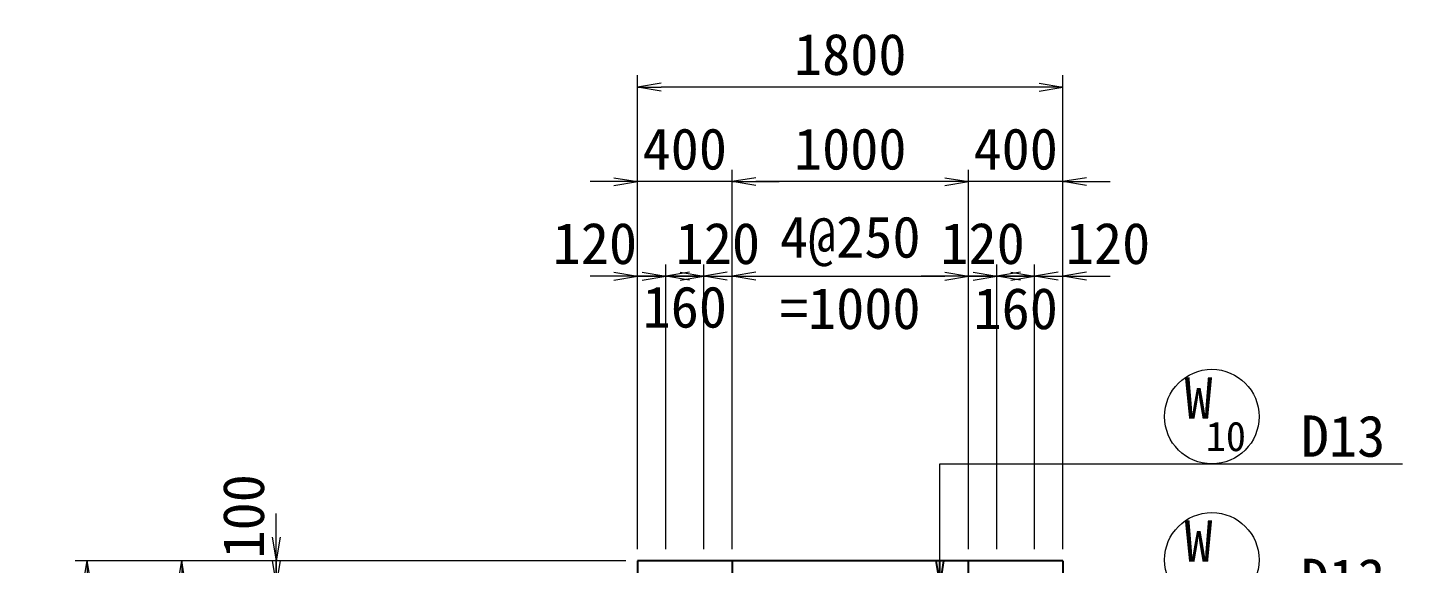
# Model space of a CAD drawing. Header units: millimetres. Extents: x 0 to 126150, y 0 to 29700.
# Drawn here: x 65736 to 71553, y 13216 to 15484 of the extents above; entities that cross this region are included whole.
import ezdxf
from ezdxf.enums import TextEntityAlignment as Align

# ---------------------------------------------------------------- set-up
doc = ezdxf.new("R2010")
doc.units = ezdxf.units.MM
doc.header["$LTSCALE"] = 500
doc.linetypes.add('DASHED2', pattern=[0.375, 0.25, -0.125])
doc.layers.get('Defpoints').update_dxf_attribs({"color": 8})
for name, color, linetype, lineweight in [('D-STR', 3, 'Continuous', 25), ('D-STR-DIM', 7, 'Continuous', 13), ('D-STR-HTXT', 4, 'Continuous', 13), ('D-STR-TXT', 7, 'Continuous', 13)]:
    doc.layers.add(name, color=color, linetype=linetype, lineweight=lineweight)
doc.styles.add('YOKO_GOTHIC', font='')
doc.styles.get('YOKO_GOTHIC').set_extended_font_data('MS Gothic')
doc.dimstyles.new('S50', dxfattribs={"dimscale": 50, "dimtxt": 3.5, "dimasz": 2, "dimexe": 1, "dimexo": 1, "dimgap": 1, "dimtad": 1, "dimdec": 0, "dimzin": 1, "dimdsep": 46, "dimtxsty": 'YOKO_GOTHIC', "dimblk": 'OPEN', "dimcen": 0, "dimclrd": 256, "dimclre": 256, "dimclrt": 256, "dimaunit": 1, "dimadec": 3, "dimazin": 0, "dimtfac": 1, "dimtdec": 0, "dimtix": 1, "dimtmove": 2, "dimatfit": 3, "dimldrblk": 'OPEN', "dimfxl": 1, "dimlwd": -1, "dimlwe": -1, "dimarcsym": 2})

# ---------------------------------------------------------------- blocks, each defined once
blk = doc.blocks.new('_Open')
at = {"color": 0, "linetype": 'ByBlock', "lineweight": -2}
for p, q in [((-1, 0.167), (0, 0)), ((-1, -0.167), (0, 0)), ((0, 0), (-1, 0))]:
    blk.add_line(p, q, dxfattribs=at)
blk = doc.blocks.new('*D398')
at = {"layer": 'D-STR-DIM', "ltscale": 1500, "transparency": 16777216}
for p, q in [((68216.3, 14431.7), (68116.3, 14431.7)), ((68316.3, 13277.1), (68316.3, 14481.7)), ((68316.3, 14431.7), (68436.3, 14431.7)), ((68436.3, 13277.1), (68436.3, 14481.7)), ((68536.3, 14431.7), (68636.3, 14431.7))]:
    blk.add_line(p, q, dxfattribs=at)
at = {"layer": 'Defpoints', "color": 0, "ltscale": 1500, "transparency": 16777216}
for p in [(68436.3, 14431.7), (68316.3, 13227.1), (68436.3, 13227.1)]:
    blk.add_point(p, dxfattribs=at)
at = {"layer": 'D-STR-DIM', "ltscale": 1500, "transparency": 16777216, "xscale": 100, "yscale": 100, "zscale": 100}
blk.add_blockref('_Open', (68316.3, 14431.7), dxfattribs=at)
at = {"layer": 'D-STR-DIM', "ltscale": 1500, "transparency": 16777216, "xscale": 100, "yscale": 100, "zscale": 100, "rotation": 180}
blk.add_blockref('_Open', (68436.3, 14431.7), dxfattribs=at)
at = {"layer": 'D-STR-DIM', "ltscale": 1500, "transparency": 16777216, "insert": (68136.1, 14569.2), "char_height": 175, "attachment_point": 5, "style": 'YOKO_GOTHIC'}
blk.add_mtext('120', dxfattribs=at)
blk = doc.blocks.new('*D399')
at = {"layer": 'D-STR-DIM', "ltscale": 1500, "transparency": 16777216}
for p, q in [((68336.3, 14431.7), (68236.3, 14431.7)), ((68436.3, 13277.1), (68436.3, 14481.7)), ((68436.3, 14431.7), (68596.3, 14431.7)), ((68596.3, 13277.1), (68596.3, 14481.7)), ((68696.3, 14431.7), (68796.3, 14431.7))]:
    blk.add_line(p, q, dxfattribs=at)
at = {"layer": 'Defpoints', "color": 0, "ltscale": 1500, "transparency": 16777216}
for p in [(68596.3, 14431.7), (68436.3, 13227.1), (68596.3, 13227.1)]:
    blk.add_point(p, dxfattribs=at)
at = {"layer": 'D-STR-DIM', "ltscale": 1500, "transparency": 16777216, "xscale": 100, "yscale": 100, "zscale": 100}
blk.add_blockref('_Open', (68436.3, 14431.7), dxfattribs=at)
at = {"layer": 'D-STR-DIM', "ltscale": 1500, "transparency": 16777216, "xscale": 100, "yscale": 100, "zscale": 100, "rotation": 180}
blk.add_blockref('_Open', (68596.3, 14431.7), dxfattribs=at)
at = {"layer": 'D-STR-DIM', "ltscale": 1500, "transparency": 16777216, "insert": (68516.3, 14300.1), "char_height": 175, "attachment_point": 5, "style": 'YOKO_GOTHIC'}
blk.add_mtext('160', dxfattribs=at)
blk = doc.blocks.new('*D400')
at = {"layer": 'D-STR-DIM', "ltscale": 1500, "transparency": 16777216}
for p, q in [((68496.3, 14431.7), (68396.3, 14431.7)), ((68596.3, 13277.1), (68596.3, 14481.7)), ((68596.3, 14431.7), (68716.3, 14431.7)), ((68716.3, 13277.1), (68716.3, 14481.7)), ((68816.3, 14431.7), (68916.3, 14431.7))]:
    blk.add_line(p, q, dxfattribs=at)
at = {"layer": 'Defpoints', "color": 0, "ltscale": 1500, "transparency": 16777216}
for p in [(68716.3, 14431.7), (68596.3, 13227.1), (68716.3, 13227.1)]:
    blk.add_point(p, dxfattribs=at)
at = {"layer": 'D-STR-DIM', "ltscale": 1500, "transparency": 16777216, "xscale": 100, "yscale": 100, "zscale": 100}
blk.add_blockref('_Open', (68596.3, 14431.7), dxfattribs=at)
at = {"layer": 'D-STR-DIM', "ltscale": 1500, "transparency": 16777216, "xscale": 100, "yscale": 100, "zscale": 100, "rotation": 180}
blk.add_blockref('_Open', (68716.3, 14431.7), dxfattribs=at)
at = {"layer": 'D-STR-DIM', "ltscale": 1500, "transparency": 16777216, "insert": (68656.3, 14569.2), "char_height": 175, "attachment_point": 5, "style": 'YOKO_GOTHIC'}
blk.add_mtext('120', dxfattribs=at)
blk = doc.blocks.new('*D401')
at = {"layer": 'D-STR-DIM', "ltscale": 1500, "transparency": 16777216}
for p, q in [((68716.3, 13277.1), (68716.3, 14481.7)), ((68816.3, 14431.7), (69616.3, 14431.7)), ((69716.3, 13277.1), (69716.3, 14481.7))]:
    blk.add_line(p, q, dxfattribs=at)
at = {"layer": 'Defpoints', "color": 0, "ltscale": 1500, "transparency": 16777216}
for p in [(69716.3, 14431.7), (68716.3, 13227.1), (69716.3, 13227.1)]:
    blk.add_point(p, dxfattribs=at)
at = {"layer": 'D-STR-DIM', "ltscale": 1500, "transparency": 16777216, "xscale": 100, "yscale": 100, "zscale": 100, "rotation": 180}
blk.add_blockref('_Open', (68716.3, 14431.7), dxfattribs=at)
at = {"layer": 'D-STR-DIM', "ltscale": 1500, "transparency": 16777216, "xscale": 100, "yscale": 100, "zscale": 100}
blk.add_blockref('_Open', (69716.3, 14431.7), dxfattribs=at)
at = {"layer": 'D-STR-DIM', "ltscale": 1500, "transparency": 16777216, "char_height": 175, "attachment_point": 5, "style": 'YOKO_GOTHIC'}
for s, insert in [('4@250', (69216.3, 14578.5)), ('=1000', (69216.3, 14294.2))]:
    blk.add_mtext(s, dxfattribs=dict(at, insert=insert))
blk = doc.blocks.new('*D402')
at = {"layer": 'D-STR-DIM', "ltscale": 1500, "transparency": 16777216}
for p, q in [((69616.3, 14431.7), (69516.3, 14431.7)), ((69716.3, 13277.1), (69716.3, 14481.7)), ((69716.3, 14431.7), (69836.3, 14431.7)), ((69836.3, 13277.1), (69836.3, 14481.7)), ((69936.3, 14431.7), (70036.3, 14431.7))]:
    blk.add_line(p, q, dxfattribs=at)
at = {"layer": 'Defpoints', "color": 0, "ltscale": 1500, "transparency": 16777216}
for p in [(69836.3, 14431.7), (69716.3, 13227.1), (69836.3, 13227.1)]:
    blk.add_point(p, dxfattribs=at)
at = {"layer": 'D-STR-DIM', "ltscale": 1500, "transparency": 16777216, "xscale": 100, "yscale": 100, "zscale": 100}
blk.add_blockref('_Open', (69716.3, 14431.7), dxfattribs=at)
at = {"layer": 'D-STR-DIM', "ltscale": 1500, "transparency": 16777216, "xscale": 100, "yscale": 100, "zscale": 100, "rotation": 180}
blk.add_blockref('_Open', (69836.3, 14431.7), dxfattribs=at)
at = {"layer": 'D-STR-DIM', "ltscale": 1500, "transparency": 16777216, "insert": (69776.3, 14569.2), "char_height": 175, "attachment_point": 5, "style": 'YOKO_GOTHIC'}
blk.add_mtext('120', dxfattribs=at)
blk = doc.blocks.new('*D403')
at = {"layer": 'D-STR-DIM', "ltscale": 1500, "transparency": 16777216}
for p, q in [((69736.3, 14431.7), (69636.3, 14431.7)), ((69836.3, 13277.1), (69836.3, 14481.7)), ((69836.3, 14431.7), (69996.3, 14431.7)), ((69996.3, 13277.1), (69996.3, 14481.7)), ((70096.3, 14431.7), (70196.3, 14431.7))]:
    blk.add_line(p, q, dxfattribs=at)
at = {"layer": 'Defpoints', "color": 0, "ltscale": 1500, "transparency": 16777216}
for p in [(69996.3, 14431.7), (69836.3, 13227.1), (69996.3, 13227.1)]:
    blk.add_point(p, dxfattribs=at)
at = {"layer": 'D-STR-DIM', "ltscale": 1500, "transparency": 16777216, "xscale": 100, "yscale": 100, "zscale": 100}
blk.add_blockref('_Open', (69836.3, 14431.7), dxfattribs=at)
at = {"layer": 'D-STR-DIM', "ltscale": 1500, "transparency": 16777216, "xscale": 100, "yscale": 100, "zscale": 100, "rotation": 180}
blk.add_blockref('_Open', (69996.3, 14431.7), dxfattribs=at)
at = {"layer": 'D-STR-DIM', "ltscale": 1500, "transparency": 16777216, "insert": (69916.3, 14293.7), "char_height": 175, "attachment_point": 5, "style": 'YOKO_GOTHIC'}
blk.add_mtext('160', dxfattribs=at)
blk = doc.blocks.new('*D404')
at = {"layer": 'D-STR-DIM', "ltscale": 1500, "transparency": 16777216}
for p, q in [((69896.3, 14431.7), (69796.3, 14431.7)), ((69996.3, 13277.1), (69996.3, 14481.7)), ((69996.3, 14431.7), (70116.3, 14431.7)), ((70116.3, 13277.1), (70116.3, 14481.7)), ((70216.3, 14431.7), (70316.3, 14431.7))]:
    blk.add_line(p, q, dxfattribs=at)
at = {"layer": 'Defpoints', "color": 0, "ltscale": 1500, "transparency": 16777216}
for p in [(70116.3, 14431.7), (69996.3, 13227.1), (70116.3, 13227.1)]:
    blk.add_point(p, dxfattribs=at)
at = {"layer": 'D-STR-DIM', "ltscale": 1500, "transparency": 16777216, "xscale": 100, "yscale": 100, "zscale": 100}
blk.add_blockref('_Open', (69996.3, 14431.7), dxfattribs=at)
at = {"layer": 'D-STR-DIM', "ltscale": 1500, "transparency": 16777216, "xscale": 100, "yscale": 100, "zscale": 100, "rotation": 180}
blk.add_blockref('_Open', (70116.3, 14431.7), dxfattribs=at)
at = {"layer": 'D-STR-DIM', "ltscale": 1500, "transparency": 16777216, "insert": (70306.9, 14569.2), "char_height": 175, "attachment_point": 5, "style": 'YOKO_GOTHIC'}
blk.add_mtext('120', dxfattribs=at)
blk = doc.blocks.new('*D405')
at = {"layer": 'D-STR-DIM', "ltscale": 1500, "transparency": 16777216}
for p, q in [((69716.3, 13277.1), (69716.3, 14881.7)), ((70116.3, 13277.1), (70116.3, 14881.7)), ((69616.3, 14831.7), (69516.3, 14831.7)), ((70116.3, 14831.7), (69716.3, 14831.7)), ((70216.3, 14831.7), (70316.3, 14831.7))]:
    blk.add_line(p, q, dxfattribs=at)
at = {"layer": 'Defpoints', "color": 0, "ltscale": 1500, "transparency": 16777216}
for p in [(69716.3, 14831.7), (69716.3, 13227.1), (70116.3, 13227.1)]:
    blk.add_point(p, dxfattribs=at)
at = {"layer": 'D-STR-DIM', "ltscale": 1500, "transparency": 16777216, "xscale": 100, "yscale": 100, "zscale": 100}
blk.add_blockref('_Open', (69716.3, 14831.7), dxfattribs=at)
at = {"layer": 'D-STR-DIM', "ltscale": 1500, "transparency": 16777216, "xscale": 100, "yscale": 100, "zscale": 100, "rotation": 180}
blk.add_blockref('_Open', (70116.3, 14831.7), dxfattribs=at)
at = {"layer": 'D-STR-DIM', "ltscale": 1500, "transparency": 16777216, "insert": (69916.3, 14969.2), "char_height": 175, "attachment_point": 5, "style": 'YOKO_GOTHIC'}
blk.add_mtext('400', dxfattribs=at)
blk = doc.blocks.new('*D406')
at = {"layer": 'D-STR-DIM', "ltscale": 1500, "transparency": 16777216}
for p, q in [((68316.3, 13277.1), (68316.3, 15281.7)), ((70116.3, 13277.1), (70116.3, 15281.7)), ((70016.3, 15231.7), (68416.3, 15231.7))]:
    blk.add_line(p, q, dxfattribs=at)
at = {"layer": 'Defpoints', "color": 0, "ltscale": 1500, "transparency": 16777216}
for p in [(68316.3, 15231.7), (68316.3, 13227.1), (70116.3, 13227.1)]:
    blk.add_point(p, dxfattribs=at)
at = {"layer": 'D-STR-DIM', "ltscale": 1500, "transparency": 16777216, "xscale": 100, "yscale": 100, "zscale": 100, "rotation": 180}
blk.add_blockref('_Open', (68316.3, 15231.7), dxfattribs=at)
at = {"layer": 'D-STR-DIM', "ltscale": 1500, "transparency": 16777216, "xscale": 100, "yscale": 100, "zscale": 100}
blk.add_blockref('_Open', (70116.3, 15231.7), dxfattribs=at)
at = {"layer": 'D-STR-DIM', "ltscale": 1500, "transparency": 16777216, "insert": (69216.3, 15369.2), "char_height": 175, "attachment_point": 5, "style": 'YOKO_GOTHIC'}
blk.add_mtext('1800', dxfattribs=at)
blk = doc.blocks.new('*D407')
at = {"layer": 'D-STR-DIM', "ltscale": 1500, "transparency": 16777216}
for p, q in [((68716.3, 13277.1), (68716.3, 14881.7)), ((69716.3, 13277.1), (69716.3, 14881.7)), ((69616.3, 14831.7), (68816.3, 14831.7))]:
    blk.add_line(p, q, dxfattribs=at)
at = {"layer": 'Defpoints', "color": 0, "ltscale": 1500, "transparency": 16777216}
for p in [(68716.3, 14831.7), (68716.3, 13227.1), (69716.3, 13227.1)]:
    blk.add_point(p, dxfattribs=at)
at = {"layer": 'D-STR-DIM', "ltscale": 1500, "transparency": 16777216, "xscale": 100, "yscale": 100, "zscale": 100, "rotation": 180}
blk.add_blockref('_Open', (68716.3, 14831.7), dxfattribs=at)
at = {"layer": 'D-STR-DIM', "ltscale": 1500, "transparency": 16777216, "xscale": 100, "yscale": 100, "zscale": 100}
blk.add_blockref('_Open', (69716.3, 14831.7), dxfattribs=at)
at = {"layer": 'D-STR-DIM', "ltscale": 1500, "transparency": 16777216, "insert": (69216.3, 14969.2), "char_height": 175, "attachment_point": 5, "style": 'YOKO_GOTHIC'}
blk.add_mtext('1000', dxfattribs=at)
blk = doc.blocks.new('*D408')
at = {"layer": 'D-STR-DIM', "ltscale": 1500, "transparency": 16777216}
for p, q in [((68316.3, 13277.1), (68316.3, 14881.7)), ((68716.3, 13277.1), (68716.3, 14881.7)), ((68216.3, 14831.7), (68116.3, 14831.7)), ((68716.3, 14831.7), (68316.3, 14831.7)), ((68816.3, 14831.7), (68916.3, 14831.7))]:
    blk.add_line(p, q, dxfattribs=at)
at = {"layer": 'Defpoints', "color": 0, "ltscale": 1500, "transparency": 16777216}
for p in [(68316.3, 14831.7), (68316.3, 13227.1), (68716.3, 13227.1)]:
    blk.add_point(p, dxfattribs=at)
at = {"layer": 'D-STR-DIM', "ltscale": 1500, "transparency": 16777216, "xscale": 100, "yscale": 100, "zscale": 100}
blk.add_blockref('_Open', (68316.3, 14831.7), dxfattribs=at)
at = {"layer": 'D-STR-DIM', "ltscale": 1500, "transparency": 16777216, "xscale": 100, "yscale": 100, "zscale": 100, "rotation": 180}
blk.add_blockref('_Open', (68716.3, 14831.7), dxfattribs=at)
at = {"layer": 'D-STR-DIM', "ltscale": 1500, "transparency": 16777216, "insert": (68516.3, 14969.2), "char_height": 175, "attachment_point": 5, "style": 'YOKO_GOTHIC'}
blk.add_mtext('400', dxfattribs=at)
blk = doc.blocks.new('*D409')
at = {"layer": 'D-STR-DIM', "ltscale": 1500, "transparency": 16777216}
for p, q in [((66787.9, 13327.1), (66787.9, 13427.1)), ((68266.3, 13227.1), (66737.9, 13227.1)), ((66787.9, 13227.1), (66787.9, 13127.1)), ((68266.3, 13127.1), (66737.9, 13127.1)), ((66787.9, 13027.1), (66787.9, 12927.1))]:
    blk.add_line(p, q, dxfattribs=at)
at = {"layer": 'Defpoints', "color": 0, "ltscale": 1500, "transparency": 16777216}
for p in [(68316.3, 13227.1), (66787.9, 13127.1), (68316.3, 13127.1)]:
    blk.add_point(p, dxfattribs=at)
at = {"layer": 'D-STR-DIM', "ltscale": 1500, "transparency": 16777216, "xscale": 100, "yscale": 100, "zscale": 100}
for p, rotation in [((66787.9, 13227.1), 270), ((66787.9, 13127.1), 90)]:
    blk.add_blockref('_Open', p, dxfattribs=dict(at, rotation=rotation))
at = {"layer": 'D-STR-DIM', "ltscale": 1500, "transparency": 16777216, "insert": (66650.4, 13415.7), "char_height": 175, "attachment_point": 5, "rotation": 90, "style": 'YOKO_GOTHIC'}
blk.add_mtext('100', dxfattribs=at)
blk = doc.blocks.new('*D410')
at = {"layer": 'D-STR-DIM', "ltscale": 1500, "transparency": 16777216}
for p, q in [((66787.9, 13227.1), (66787.9, 13327.1)), ((68266.3, 13127.1), (66737.9, 13127.1)), ((66787.9, 13127.1), (66787.9, 12857.1)), ((68266.3, 12857.1), (66737.9, 12857.1)), ((66787.9, 12757.1), (66787.9, 12657.1))]:
    blk.add_line(p, q, dxfattribs=at)
at = {"layer": 'Defpoints', "color": 0, "ltscale": 1500, "transparency": 16777216}
for p in [(68316.3, 13127.1), (66787.9, 12857.1), (68316.3, 12857.1)]:
    blk.add_point(p, dxfattribs=at)
at = {"layer": 'D-STR-DIM', "ltscale": 1500, "transparency": 16777216, "xscale": 100, "yscale": 100, "zscale": 100}
for p, rotation in [((66787.9, 13127.1), 270), ((66787.9, 12857.1), 90)]:
    blk.add_blockref('_Open', p, dxfattribs=dict(at, rotation=rotation))
at = {"layer": 'D-STR-DIM', "ltscale": 1500, "transparency": 16777216, "insert": (66650.4, 12992.1), "char_height": 175, "attachment_point": 5, "rotation": 90, "style": 'YOKO_GOTHIC'}
blk.add_mtext('270', dxfattribs=at)
blk = doc.blocks.new('*D429')
at = {"layer": 'D-STR-DIM', "ltscale": 1500, "transparency": 16777216}
for p, q in [((68266.3, 13227.1), (66337.9, 13227.1)), ((66387.9, 13127.1), (66387.9, 12827.1)), ((68266.3, 12727.1), (66337.9, 12727.1))]:
    blk.add_line(p, q, dxfattribs=at)
at = {"layer": 'Defpoints', "color": 0, "ltscale": 1500, "transparency": 16777216}
for p in [(68316.3, 13227.1), (66387.9, 12727.1), (68316.3, 12727.1)]:
    blk.add_point(p, dxfattribs=at)
at = {"layer": 'D-STR-DIM', "ltscale": 1500, "transparency": 16777216, "xscale": 100, "yscale": 100, "zscale": 100}
for p, rotation in [((66387.9, 13227.1), 90), ((66387.9, 12727.1), 270)]:
    blk.add_blockref('_Open', p, dxfattribs=dict(at, rotation=rotation))
at = {"layer": 'D-STR-DIM', "ltscale": 1500, "transparency": 16777216, "insert": (66250.4, 12977.1), "char_height": 175, "attachment_point": 5, "rotation": 90, "style": 'YOKO_GOTHIC'}
blk.add_mtext('500', dxfattribs=at)
blk = doc.blocks.new('*D430')
at = {"layer": 'D-STR-DIM', "ltscale": 1500, "transparency": 16777216}
for p, q in [((68266.3, 13227.1), (65937.9, 13227.1)), ((65987.9, 13127.1), (65987.9, 11827.1)), ((68266.3, 11727.1), (65937.9, 11727.1))]:
    blk.add_line(p, q, dxfattribs=at)
at = {"layer": 'Defpoints', "color": 0, "ltscale": 1500, "transparency": 16777216}
for p in [(68316.3, 13227.1), (65987.9, 11727.1), (68316.3, 11727.1)]:
    blk.add_point(p, dxfattribs=at)
at = {"layer": 'D-STR-DIM', "ltscale": 1500, "transparency": 16777216, "xscale": 100, "yscale": 100, "zscale": 100}
for p, rotation in [((65987.9, 13227.1), 90), ((65987.9, 11727.1), 270)]:
    blk.add_blockref('_Open', p, dxfattribs=dict(at, rotation=rotation))
at = {"layer": 'D-STR-DIM', "ltscale": 1500, "transparency": 16777216, "insert": (65850.4, 12477.1), "char_height": 175, "attachment_point": 5, "rotation": 90, "style": 'YOKO_GOTHIC'}
blk.add_mtext('1500', dxfattribs=at)

msp = doc.modelspace()

# ---------------------------------------------------------------- linework, layer by layer
at = {"layer": 'D-STR', "ltscale": 1500}
for p, q in [((70116.3, 13227.1), (68316.3, 13227.1)), ((68316.3, 13227.1), (68316.3, 11727.1)), ((70116.3, 13227.1), (70116.3, 11727.1))]:
    msp.add_line(p, q, dxfattribs=at)
at = {"layer": 'D-STR', "linetype": 'DASHED2'}
msp.add_lwpolyline([(68716.3, 13227.1), (68716.3, 12727.1), (69716.3, 12727.1), (69716.3, 13227.1)], dxfattribs=at)
at = {"layer": 'D-STR-HTXT'}
for centre in [(70746.2, 13837.7), (70746.2, 13231.5)]:
    msp.add_circle(centre, 200, dxfattribs=at)

# ---------------------------------------------------------------- texts
at = {"layer": 'D-STR-TXT', "style": 'YOKO_GOTHIC'}
for s, height, p in [('W', 175, (70689.9, 13829.4)), ('10', 125, (70805.6, 13691.6)), ('W', 175, (70689.9, 13223.2))]:
    msp.add_text(s, height=height, dxfattribs=at).set_placement(p, align=Align.CENTER)
for p in [(71122.7, 13667.7), (71122.7, 13061.5)]:
    msp.add_text('D13', height=175, dxfattribs=at).set_placement(p)

# ---------------------------------------------------------------- dimensions: what is measured, and where the dimension line sits
at = {"layer": 'D-STR-DIM', "ltscale": 1500}
for base, p1, p2, picture, middle in [((68316.3, 15231.7), (70116.3, 13227.1), (68316.3, 13227.1), '*D406', (69216.3, 15369.2)), ((68316.3, 14831.7), (68716.3, 13227.1), (68316.3, 13227.1), '*D408', (68516.3, 14969.2)), ((68716.3, 14831.7), (69716.3, 13227.1), (68716.3, 13227.1), '*D407', (69216.3, 14969.2)), ((69716.3, 14831.7), (70116.3, 13227.1), (69716.3, 13227.1), '*D405', (69916.3, 14969.2)), ((68716.3, 14431.7), (68596.3, 13227.1), (68716.3, 13227.1), '*D400', (68656.3, 14569.2)), ((69836.3, 14431.7), (69716.3, 13227.1), (69836.3, 13227.1), '*D402', (69776.3, 14569.2))]:
    dim = msp.add_linear_dim(base=base, p1=p1, p2=p2, dimstyle='S50', dxfattribs=at)
    dim.commit()
    dim.dimension.update_dxf_attribs({"geometry": picture, "text_midpoint": middle})
for base, p1, p2, picture, middle in [((68436.3, 14431.7), (68316.3, 13227.1), (68436.3, 13227.1), '*D398', (68136.1, 14569.2)), ((70116.3, 14431.7), (69996.3, 13227.1), (70116.3, 13227.1), '*D404', (70306.9, 14569.2)), ((68596.3, 14431.7), (68436.3, 13227.1), (68596.3, 13227.1), '*D399', (68516.3, 14300.1)), ((69996.3, 14431.7), (69836.3, 13227.1), (69996.3, 13227.1), '*D403', (69916.3, 14293.7))]:
    dim = msp.add_linear_dim(base=base, p1=p1, p2=p2, dimstyle='S50', dxfattribs=at)
    dim.commit()
    dim.dimension.update_dxf_attribs({"geometry": picture, "text_midpoint": middle, "dimtype": 160})
dim = msp.add_linear_dim(base=(69716.3, 14431.7), p1=(68716.3, 13227.1), p2=(69716.3, 13227.1), text='4@250\\X=<>', dimstyle='S50', dxfattribs=at)
dim.commit()
dim.dimension.update_dxf_attribs({"geometry": '*D401', "text_midpoint": (69216.3, 14431.7)})
dim = msp.add_linear_dim(base=(66787.9, 13127.1), p1=(68316.3, 13227.1), p2=(68316.3, 13127.1), angle=90, dimstyle='S50', dxfattribs=at)
dim.commit()
dim.dimension.update_dxf_attribs({"geometry": '*D409', "text_midpoint": (66650.4, 13415.7), "dimtype": 160})
for base, p1, p2, picture, middle in [((66787.9, 12857.1), (68316.3, 13127.1), (68316.3, 12857.1), '*D410', (66650.4, 12992.1)), ((65987.9, 11727.1), (68316.3, 13227.1), (68316.3, 11727.1), '*D430', (65850.4, 12477.1)), ((66387.9, 12727.1), (68316.3, 13227.1), (68316.3, 12727.1), '*D429', (66250.4, 12977.1))]:
    dim = msp.add_linear_dim(base=base, p1=p1, p2=p2, angle=90, dimstyle='S50', dxfattribs=at)
    dim.commit()
    dim.dimension.update_dxf_attribs({"geometry": picture, "text_midpoint": middle})

# ---------------------------------------------------------------- leaders
at = {"layer": 'D-STR-HTXT'}
for points in [[(69594.8, 12857.1), (69594.8, 13637.7), (71552.8, 13637.7)], [(69594.8, 13127.1), (69594.8, 13620.7)]]:
    msp.add_leader(points, dimstyle='S50', dxfattribs=at)

doc.saveas('drawing.dxf')
